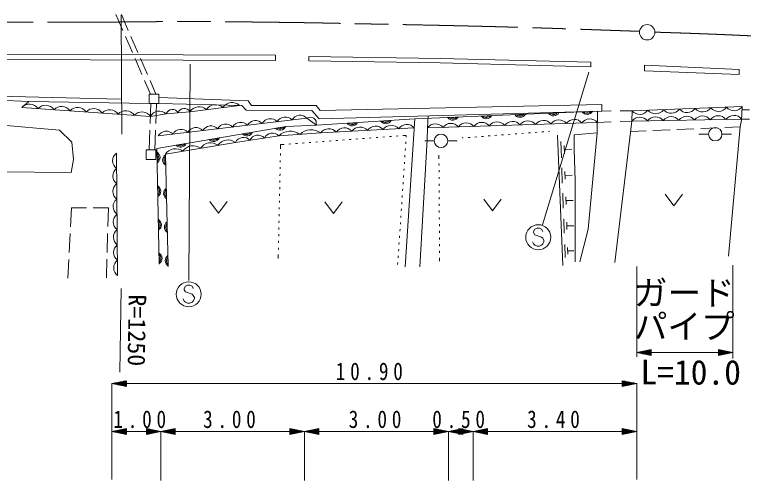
# Model space of a CAD drawing. Units: millimetres, scale not verified. Extents: x 40000 to 680000, y 20000 to 380000.
# Drawn here: x 402114 to 478026, y 241543 to 290047 of the extents above; entities that cross this region are included whole.
import ezdxf
from ezdxf.enums import TextEntityAlignment as Align

# ---------------------------------------------------------------- set-up
doc = ezdxf.new("R2010")
doc.units = ezdxf.units.MM
doc.header["$LTSCALE"] = 1000
doc.linetypes.add('CHAIN', pattern=[18.5, 12, -1.5, 3.5, -1.5])
for name, color, linetype, lineweight in [('M-BGD', 7, 'Continuous', 13), ('M-BMK', 2, 'CHAIN', 13), ('M-BMK-SRVR', 3, 'Continuous', 13), ('M-STR-HTXT', 7, 'Continuous', 13), ('M-STR-STRC', 7, 'Continuous', 13), ('M-STR-STRD', 7, 'Continuous', 13)]:
    doc.layers.add(name, color=color, linetype=linetype, lineweight=lineweight)
doc.styles.add('ＭＳ ゴシック', font='')
doc.styles.get('ＭＳ ゴシック').set_extended_font_data('MS Gothic')

msp = doc.modelspace()

# ---------------------------------------------------------------- linework, layer by layer
at = {"layer": 'M-BGD'}
for p, q in [((412672, 290047), (413390, 288396)), ((413237, 290047), (413954, 288396)), ((413668, 287754), (414386, 286103)), ((414233, 287754), (414950, 286103)), ((414665, 285461), (415382, 283810)), ((415229, 285461), (415946, 283810)), ((415661, 283168), (416268, 281771)), ((416225, 283168), (416832, 281771)), ((395801, 281658), (413157, 281235)), ((398171, 281235), (403590, 280981)), ((403590, 280981), (402878, 280376)), ((416147, 280781), (403590, 280981)), ((417137, 281396), (426429, 281072)), ((426429, 281072), (426792, 280585)), ((416304, 280781), (416228, 278722)), ((416895, 280781), (416819, 278722)), ((425768, 280592), (417137, 280781)), ((426224, 280094), (425768, 280592)), ((426792, 280585), (433528, 280564)), ((433528, 280564), (433928, 280053)), ((433928, 280053), (463274, 280680)), ((463274, 280680), (463274, 280006)), ((466433, 280019), (477912, 280462)), ((477912, 280462), (477829, 279063)), ((478668, 280112), (477892, 280117)), ((433064, 280074), (426224, 280094)), ((433831, 279179), (433064, 280074)), ((463274, 280006), (433831, 279179)), ((445197, 279498), (445131, 278246)), ((462844, 279994), (462776, 277745)), ((464236, 280010), (463274, 280006)), ((466433, 280019), (465190, 280014)), ((466413, 278949), (466433, 280019)), ((406807, 278017), (394192, 279118)), ((443806, 279176), (442791, 263793)), ((462808, 278816), (445131, 278246)), ((464236, 278869), (462808, 278816)), ((466413, 278949), (464635, 264217)), ((466413, 278949), (465190, 278904)), ((477835, 279165), (466413, 278949)), ((477829, 279063), (477673, 278356)), ((478668, 279164), (477835, 279165)), ((408077, 276747), (406807, 278017)), ((416202, 278022), (416127, 275963)), ((416793, 278022), (416718, 275963)), ((445131, 278246), (445077, 277001)), ((457229, 277849), (457029, 277834)), ((457859, 277897), (457727, 277887)), ((467881, 277933), (466282, 277864)), ((470379, 278041), (468581, 277964)), ((472877, 278149), (471078, 278071)), ((475374, 278257), (473576, 278179)), ((477673, 278356), (476074, 278287)), ((477673, 278356), (476488, 264894)), ((437667, 277083), (437866, 277097)), ((438365, 277134), (438565, 277149)), ((439063, 277185), (439263, 277200)), ((439761, 277237), (439961, 277251)), ((440459, 277288), (440659, 277303)), ((441158, 277340), (441357, 277354)), ((441856, 277391), (442055, 277406)), ((442554, 277442), (442913, 277469)), ((442913, 277469), (442901, 277289)), ((448853, 277208), (448721, 277198)), ((449551, 277261), (449352, 277246)), ((450249, 277315), (450050, 277300)), ((450947, 277368), (450748, 277353)), ((451645, 277422), (451446, 277406)), ((452343, 277475), (452144, 277460)), ((453041, 277528), (452841, 277513)), ((453739, 277582), (453539, 277567)), ((454437, 277635), (454237, 277620)), ((455135, 277689), (454935, 277673)), ((455833, 277742), (455633, 277727)), ((456531, 277796), (456331, 277780)), ((458659, 277507), (459203, 263937)), ((460401, 277509), (462776, 277745)), ((460401, 275985), (460401, 277509)), ((462776, 277745), (461841, 267688)), ((474394, 277590), (473394, 277590)), ((475794, 277590), (476794, 277590)), ((408247, 274969), (408077, 276747)), ((429819, 276070), (429828, 276505)), ((429828, 276505), (430187, 276532)), ((430686, 276569), (430885, 276583)), ((431384, 276620), (431583, 276635)), ((432082, 276671), (432282, 276686)), ((432780, 276723), (432980, 276737)), ((433478, 276774), (433678, 276789)), ((434176, 276826), (434376, 276840)), ((434875, 276877), (435074, 276892)), ((435573, 276928), (435772, 276943)), ((436271, 276980), (436470, 276994)), ((436969, 277031), (437168, 277046)), ((442868, 276790), (442854, 276590)), ((445077, 277001), (444315, 263793)), ((445828, 276904), (444828, 276904)), ((447228, 276904), (448228, 276904)), ((459069, 275123), (458998, 276824)), ((459391, 275562), (459356, 276413)), ((412717, 275614), (412847, 262890)), ((429803, 275370), (429808, 275570)), ((442821, 276091), (442807, 275892)), ((459373, 275987), (460167, 276021)), ((460401, 275985), (460486, 272768)), ((407993, 273615), (408247, 274969)), ((417822, 275509), (418123, 263816)), ((429788, 274670), (429793, 274870)), ((442774, 275393), (442761, 275194)), ((446313, 275408), (446316, 275032)), ((429773, 273970), (429778, 274170)), ((442727, 274695), (442714, 274495)), ((446319, 274532), (446320, 274332)), ((459157, 272499), (459115, 274077)), ((394954, 273699), (407993, 273615)), ((429758, 273270), (429762, 273470)), ((442634, 273298), (442620, 273098)), ((442681, 273996), (442667, 273797)), ((446323, 273832), (446324, 273632)), ((459462, 272902), (459441, 273691)), ((459451, 273296), (460188, 273316)), ((429743, 272570), (429747, 272770)), ((442587, 272599), (442574, 272400)), ((446327, 273132), (446328, 272932)), ((460486, 272768), (460486, 269889)), ((429728, 271871), (429732, 272071)), ((442540, 271901), (442527, 271701)), ((446332, 272432), (446333, 272232)), ((429713, 271171), (429717, 271371)), ((442493, 271202), (442480, 271003)), ((446336, 271733), (446337, 271533)), ((446340, 271033), (446341, 270833)), ((459245, 269876), (459203, 271453)), ((459550, 270278), (459529, 271067)), ((469891, 271335), (470791, 270135)), ((470791, 270135), (471691, 271335)), ((422442, 270583), (423342, 269383)), ((423342, 269383), (424242, 270583)), ((429698, 270471), (429702, 270671)), ((434427, 270540), (435327, 269340)), ((435327, 269340), (436227, 270540)), ((442447, 270504), (442433, 270304)), ((446345, 270333), (446346, 270133)), ((451001, 270819), (451901, 269619)), ((451901, 269619), (452801, 270819)), ((459539, 270673), (460276, 270693)), ((407926, 267956), (408026, 269910)), ((408026, 269910), (409603, 269910)), ((410303, 269910), (411880, 269910)), ((411880, 269910), (411826, 267965)), ((429683, 269771), (429687, 269971)), ((442400, 269806), (442387, 269606)), ((446349, 269633), (446350, 269433)), ((460486, 269889), (460486, 266757)), ((429667, 269071), (429672, 269271)), ((442353, 269107), (442340, 268908)), ((446353, 268933), (446354, 268733)), ((459357, 267276), (459317, 268794)), ((429652, 268371), (429657, 268571)), ((442306, 268409), (442293, 268209)), ((446358, 268233), (446359, 268033)), ((459650, 267664), (459630, 268423)), ((459640, 268043), (460349, 268063)), ((407789, 265259), (407891, 267257)), ((411807, 267265), (411751, 265266)), ((429637, 267672), (429641, 267871)), ((442260, 267710), (442246, 267511)), ((446362, 267533), (446363, 267333)), ((461841, 267688), (460994, 264301)), ((429607, 266272), (429611, 266472)), ((429622, 266972), (429626, 267172)), ((442213, 267012), (442199, 266812)), ((446366, 266833), (446367, 266633)), ((460486, 266757), (460486, 264301)), ((429592, 265572), (429596, 265772)), ((442166, 266313), (442153, 266114)), ((446371, 266133), (446372, 265933)), ((459467, 264760), (459431, 266112)), ((459728, 265105), (459710, 265781)), ((429572, 264636), (429581, 265072)), ((442119, 265615), (442106, 265415)), ((446375, 265433), (446376, 265233)), ((459719, 265443), (460350, 265460)), ((407653, 262606), (407753, 264560)), ((411732, 264566), (411678, 262622)), ((442026, 264218), (442014, 264038)), ((442072, 264917), (442059, 264717)), ((446379, 264733), (446381, 264357))]:
    msp.add_line(p, q, dxfattribs=at)
for points in [[(416147, 281771), (416147, 280781), (417137, 280781), (417137, 281771)], [(416816, 275963), (415826, 275963), (415826, 274973), (416816, 274973)]]:
    msp.add_lwpolyline(points, close=True, dxfattribs=at)
for points in [[(425545, 280597), (420378, 279934), (417908, 279727), (416255, 279451), (402878, 280376)], [(417190, 264068), (416945, 276117), (430403, 278409), (433549, 278530), (443806, 279176), (445555, 279257), (462844, 279994)], [(433549, 278530), (432565, 279260), (417069, 277416)], [(443745, 278248), (434000, 277723), (429641, 277420), (425119, 276744), (417822, 275509)]]:
    msp.add_lwpolyline(points, dxfattribs=at)
for centre in [(475094, 277590), (446528, 276904)]:
    msp.add_circle(centre, 700, dxfattribs=at)
for centre, radius, start, end in [((424778, 279750), 1142, 47.83126, 146.77887), ((403667, 279642), 1078, 35.01444, 137.07355), ((405339, 279526), 1078, 35.01444, 137.07355), ((407011, 279411), 1078, 35.01444, 137.07355), ((408683, 279295), 1078, 35.01444, 137.07355), ((410356, 279179), 1078, 35.01444, 137.07355), ((412028, 279064), 1078, 35.01444, 137.07355), ((418549, 279500), 680, 29.11449, 160.47368), ((419784, 279603), 680, 29.11449, 160.47368), ((421334, 279308), 1142, 47.83126, 146.77887), ((423056, 279529), 1142, 47.83126, 146.77887), ((468868, 280755), 1042, 220.23329, 324.18581), ((470508, 280818), 1042, 220.23329, 324.18581), ((472148, 280882), 1042, 220.23329, 324.18581), ((473788, 280945), 1042, 220.23329, 324.18581), ((475427, 281008), 1042, 220.23329, 324.18581), ((477067, 281072), 1042, 220.23329, 324.18581), ((413700, 278948), 1078, 35.01444, 137.07355), ((415372, 278832), 1078, 35.01444, 137.07355), ((417193, 278921), 1078, 48.4464, 150.51854), ((430307, 278427), 961, 42.50354, 151.06971), ((431856, 278611), 961, 42.50354, 151.06971), ((447761, 279706), 654, 215.21874, 329.66058), ((447761, 279706), 523, 225.02998, 319.84934), ((447761, 279706), 392, 246.90643, 297.97289), ((451258, 279855), 654, 215.21874, 329.66058), ((451258, 279855), 523, 225.02998, 319.84934), ((451258, 279855), 392, 246.90643, 297.97289), ((454755, 280004), 654, 215.21874, 329.66058), ((454755, 280004), 523, 225.02998, 319.84934), ((454755, 280004), 392, 246.90643, 297.97289), ((458252, 280153), 654, 215.21874, 329.66058), ((458252, 280153), 523, 225.02998, 319.84934), ((458252, 280153), 392, 246.90643, 297.97289), ((461749, 280302), 654, 215.21874, 329.66058), ((461749, 280302), 523, 225.02998, 319.84934), ((461749, 280302), 392, 246.90643, 297.97289), ((467241, 278332), 1032, 38.86131, 143.31278), ((467228, 280692), 1042, 220.23329, 324.18581), ((468872, 278363), 1032, 38.86131, 143.31278), ((470504, 278394), 1032, 38.86131, 143.31278), ((472136, 278425), 1032, 38.86131, 143.31278), ((473768, 278456), 1032, 38.86131, 143.31278), ((475399, 278487), 1032, 38.86131, 143.31278), ((477031, 278518), 1032, 38.86131, 143.31278), ((424108, 277689), 961, 42.50354, 151.06971), ((425658, 277873), 961, 42.50354, 151.06971), ((427207, 278058), 961, 42.50354, 151.06971), ((428757, 278242), 961, 42.50354, 151.06971), ((437271, 279119), 654, 216.38664, 330.82848), ((437271, 279119), 523, 226.19788, 321.01724), ((437271, 279119), 392, 248.07433, 299.14079), ((440764, 279340), 654, 216.38664, 330.82848), ((440764, 279340), 523, 226.19788, 321.01724), ((440764, 279340), 392, 248.07433, 299.14079), ((442966, 277579), 1027, 40.70201, 145.4648), ((445954, 277665), 1008, 38.94121, 144.75103), ((447561, 277716), 1008, 38.94121, 144.75103), ((449168, 277768), 1008, 38.94121, 144.75103), ((450775, 277820), 1008, 38.94121, 144.75103), ((452382, 277872), 1008, 38.94121, 144.75103), ((453989, 277924), 1008, 38.94121, 144.75103), ((455596, 277975), 1008, 38.94121, 144.75103), ((457203, 278027), 1008, 38.94121, 144.75103), ((458810, 278079), 1008, 38.94121, 144.75103), ((460417, 278131), 1008, 38.94121, 144.75103), ((462024, 278183), 1008, 38.94121, 144.75103), ((417910, 276951), 961, 42.50354, 151.06971), ((419459, 277136), 961, 42.50354, 151.06971), ((421009, 277320), 961, 42.50354, 151.06971), ((422559, 277504), 961, 42.50354, 151.06971), ((429749, 278657), 654, 222.44255, 336.88439), ((429749, 278657), 523, 232.25379, 327.07315), ((430820, 276208), 1692, 53.75479, 134.19868), ((429749, 278657), 392, 254.13024, 305.1967), ((433000, 276359), 1692, 53.75479, 134.19868), ((434846, 277141), 1027, 40.70201, 145.4648), ((436470, 277229), 1027, 40.70201, 145.4648), ((438094, 277316), 1027, 40.70201, 145.4648), ((439718, 277404), 1027, 40.70201, 145.4648), ((441342, 277491), 1027, 40.70201, 145.4648), ((422848, 277482), 654, 222.44255, 336.88439), ((422848, 277482), 523, 232.25379, 327.07315), ((422848, 277482), 392, 254.13024, 305.1967), ((425950, 276337), 926, 43.11412, 153.88963), ((426299, 278069), 654, 222.44255, 336.88439), ((426299, 278069), 523, 232.25379, 327.07315), ((426299, 278069), 392, 254.13024, 305.1967), ((427457, 276562), 926, 43.11412, 153.88963), ((428965, 276788), 926, 43.11412, 153.88963), ((419398, 276894), 654, 222.44255, 336.88439), ((419398, 276894), 523, 232.25379, 327.07315), ((419398, 276894), 392, 254.13024, 305.1967), ((420704, 275115), 1270, 52.84077, 146.38059), ((422528, 275424), 1270, 52.84077, 146.38059), ((424352, 275733), 1270, 52.84077, 146.38059), ((413316, 274825), 991, 127.18393, 233.98818), ((416610, 275159), 654, 303.94282, 58.38466), ((418880, 274806), 1270, 52.84077, 146.38059), ((416610, 275159), 523, 313.75406, 48.57342), ((416610, 275159), 392, 335.63051, 26.69697), ((418192, 274918), 654, 124.25048, 238.69232), ((418192, 274918), 523, 134.06172, 228.88108), ((418192, 274918), 392, 155.93817, 207.00462), ((413332, 273234), 991, 127.18393, 233.98818), ((413348, 271644), 991, 127.18393, 233.98818), ((416682, 271660), 654, 303.94282, 58.38466), ((416682, 271660), 523, 313.75406, 48.57342), ((416682, 271660), 392, 335.63051, 26.69697), ((418282, 271419), 654, 124.25048, 238.69232), ((418282, 271419), 523, 134.06172, 228.88108), ((418282, 271419), 392, 155.93817, 207.00462), ((413365, 270053), 991, 127.18393, 233.98818), ((413381, 268463), 991, 127.18393, 233.98818), ((416753, 268160), 654, 303.94282, 58.38466), ((416753, 268160), 523, 313.75406, 48.57342), ((416753, 268160), 392, 335.63051, 26.69697), ((418372, 267921), 654, 124.25048, 238.69232), ((418372, 267921), 523, 134.06172, 228.88108), ((418372, 267921), 392, 155.93817, 207.00462), ((413397, 266872), 991, 127.18393, 233.98818), ((413413, 265282), 991, 127.18393, 233.98818), ((416824, 264661), 654, 303.94282, 58.38466), ((416824, 264661), 523, 313.75406, 48.57342), ((418461, 264422), 654, 124.25048, 238.69232), ((413430, 263691), 991, 127.18393, 233.98818), ((416824, 264661), 392, 335.63051, 26.69697), ((418461, 264422), 523, 134.06172, 228.88108), ((418461, 264422), 392, 155.93817, 207.00462)]:
    msp.add_arc(centre, radius, start, end, dxfattribs=at)
msp.add_open_spline([(432565, 279260), (432804, 279340), (433050, 279416), (433288, 279263), (433543, 279098), (433543, 278801), (433549, 278530)], degree=3, knots=[0, 0, 0, 0, 1, 1, 1, 2, 2, 2, 2], dxfattribs=at)
at = {"layer": 'M-BMK'}
for points in [[(368553, 289293), (374637, 289310), (376166, 289313), (381045, 289315), (386609, 289317), (389726, 289311), (395289, 289297), (400532, 289283), (403469, 289239), (408712, 289247), (412758, 289254), (415024, 289313), (419070, 289317), (423609, 289320), (426152, 289285), (430691, 289227), (433987, 289186), (435832, 289134), (439127, 289069), (443111, 288991), (445343, 288954), (449326, 288859), (456312, 288692), (458520, 288602), (467208, 288303)], [(468801, 288218), (473424, 288068), (474611, 288022), (478333, 287856), (483347, 287633), (486152, 287428), (491163, 287147), (494576, 286956), (496489, 286867), (499900, 286648), (505920, 286260), (509288, 285988), (515299, 285485), (519563, 285129), (521946, 284871), (526205, 284456), (530367, 284050), (532695, 283790), (536857, 283384), (542461, 282837), (545608, 282602), (551210, 282027), (557372, 281395), (559334, 281160), (566971, 280261)]]:
    msp.add_open_spline(points, degree=3, knots=[0, 0, 0, 0, 1, 1, 1, 2, 2, 2, 3, 3, 3, 4, 4, 4, 5, 5, 5, 6, 6, 6, 7, 7, 7, 8, 8, 8, 8], dxfattribs=at)
at = {"layer": 'M-BMK-SRVR'}
for p, q in [((413215, 289971), (413269, 277601)), ((413203, 261540), (413086, 252819))]:
    msp.add_line(p, q, dxfattribs=at)
msp.add_circle((468001, 288201), 800, dxfattribs=at)
at = {"layer": 'M-STR-HTXT'}
for p, q in [((466922, 263802), (466922, 254427)), ((476913, 263954), (476913, 254245)), ((466922, 254858), (468422, 255158)), ((468122, 255098), (468422, 255098)), ((468422, 254558), (468422, 255158)), ((476913, 254858), (475413, 255158)), ((475413, 255158), (475413, 254558)), ((475713, 255098), (475413, 255098)), ((466922, 254858), (468422, 254558)), ((466922, 254858), (468422, 254858)), ((468422, 254918), (467222, 254918)), ((468422, 254798), (467222, 254798)), ((467522, 254978), (468422, 254978)), ((467522, 254738), (468422, 254738)), ((468422, 255038), (467822, 255038)), ((468422, 254678), (467822, 254678)), ((468122, 254618), (468422, 254618)), ((468422, 254858), (475413, 254858)), ((475413, 255038), (476013, 255038)), ((476313, 254978), (475413, 254978)), ((475413, 254918), (476613, 254918)), ((476913, 254858), (475413, 254558)), ((476913, 254858), (475413, 254858)), ((475413, 254798), (476613, 254798)), ((476313, 254738), (475413, 254738)), ((475413, 254678), (476013, 254678)), ((475713, 254618), (475413, 254618)), ((412256, 251627), (413756, 251927)), ((412256, 241623), (412256, 251627)), ((412256, 251627), (413756, 251327)), ((412256, 251627), (413756, 251627)), ((413756, 251687), (412556, 251687)), ((413756, 251567), (412556, 251567)), ((412856, 251747), (413756, 251747)), ((412856, 251507), (413756, 251507)), ((413756, 251807), (413156, 251807)), ((413756, 251447), (413156, 251447)), ((413456, 251867), (413756, 251867)), ((413456, 251387), (413756, 251387)), ((413756, 251327), (413756, 251927)), ((413756, 251627), (465412, 251627)), ((466912, 251627), (465412, 251927)), ((465412, 251927), (465412, 251327)), ((465712, 251867), (465412, 251867)), ((465412, 251807), (466012, 251807)), ((466312, 251747), (465412, 251747)), ((465412, 251687), (466612, 251687)), ((466912, 251627), (465412, 251327)), ((466912, 251627), (465412, 251627)), ((465412, 251567), (466612, 251567)), ((466312, 251507), (465412, 251507)), ((465412, 251447), (466012, 251447)), ((465712, 251387), (465412, 251387)), ((466912, 241623), (466912, 251627)), ((412256, 246638), (413756, 246938)), ((412856, 246758), (413756, 246758)), ((413756, 246818), (413156, 246818)), ((413456, 246878), (413756, 246878)), ((413756, 246338), (413756, 246938)), ((417346, 246638), (415846, 246938)), ((415846, 246938), (415846, 246338)), ((416146, 246878), (415846, 246878)), ((415846, 246818), (416446, 246818)), ((416746, 246758), (415846, 246758)), ((417346, 246638), (418846, 246938)), ((417946, 246758), (418846, 246758)), ((418846, 246818), (418246, 246818)), ((418546, 246878), (418846, 246878)), ((418846, 246338), (418846, 246938)), ((432299, 246638), (430799, 246938)), ((430799, 246938), (430799, 246338)), ((431099, 246878), (430799, 246878)), ((430799, 246818), (431399, 246818)), ((431699, 246758), (430799, 246758)), ((432299, 246638), (433799, 246938)), ((432899, 246758), (433799, 246758)), ((433799, 246818), (433199, 246818)), ((433499, 246878), (433799, 246878)), ((433799, 246338), (433799, 246938)), ((447298, 246638), (445798, 246938)), ((445798, 246938), (445798, 246338)), ((446098, 246878), (445798, 246878)), ((445798, 246818), (446398, 246818)), ((446698, 246758), (445798, 246758)), ((447298, 246638), (448798, 246938)), ((447898, 246758), (448798, 246758)), ((448798, 246818), (448198, 246818)), ((449877, 246638), (448377, 246938)), ((448377, 246938), (448377, 246338)), ((448677, 246878), (448377, 246878)), ((448377, 246818), (448977, 246818)), ((449277, 246758), (448377, 246758)), ((448498, 246878), (448798, 246878)), ((448798, 246338), (448798, 246938)), ((449877, 246638), (451377, 246938)), ((450477, 246758), (451377, 246758)), ((451377, 246818), (450777, 246818)), ((451077, 246878), (451377, 246878)), ((451377, 246338), (451377, 246938)), ((466912, 246638), (465412, 246938)), ((465412, 246938), (465412, 246338)), ((465712, 246878), (465412, 246878)), ((465412, 246818), (466012, 246818)), ((466312, 246758), (465412, 246758)), ((412256, 246638), (413756, 246338)), ((412256, 246638), (413756, 246638)), ((413756, 246698), (412556, 246698)), ((413756, 246578), (412556, 246578)), ((412856, 246518), (413756, 246518)), ((413756, 246458), (413156, 246458)), ((413456, 246398), (413756, 246398)), ((415846, 246638), (413756, 246638)), ((415846, 246698), (417046, 246698)), ((417346, 246638), (415846, 246338)), ((417346, 246638), (415846, 246638)), ((415846, 246578), (417046, 246578)), ((416746, 246518), (415846, 246518)), ((415846, 246458), (416446, 246458)), ((416146, 246398), (415846, 246398)), ((417346, 241543), (417346, 246638)), ((417346, 246638), (418846, 246338)), ((417346, 246638), (418846, 246638)), ((418846, 246698), (417646, 246698)), ((418846, 246578), (417646, 246578)), ((417946, 246518), (418846, 246518)), ((418846, 246458), (418246, 246458)), ((418546, 246398), (418846, 246398)), ((418846, 246638), (430799, 246638)), ((430799, 246698), (431999, 246698)), ((432299, 246638), (430799, 246338)), ((432299, 246638), (430799, 246638)), ((430799, 246578), (431999, 246578)), ((431699, 246518), (430799, 246518)), ((430799, 246458), (431399, 246458)), ((431099, 246398), (430799, 246398)), ((432299, 241543), (432299, 246638)), ((432299, 246638), (433799, 246338)), ((432299, 246638), (433799, 246638)), ((433799, 246698), (432599, 246698)), ((433799, 246578), (432599, 246578)), ((432899, 246518), (433799, 246518)), ((433799, 246458), (433199, 246458)), ((433499, 246398), (433799, 246398)), ((433799, 246638), (445798, 246638)), ((445798, 246698), (446998, 246698)), ((447298, 246638), (445798, 246338)), ((447298, 246638), (445798, 246638)), ((445798, 246578), (446998, 246578)), ((446698, 246518), (445798, 246518)), ((445798, 246458), (446398, 246458)), ((446098, 246398), (445798, 246398)), ((447298, 241543), (447298, 246638)), ((447298, 246638), (448798, 246338)), ((447298, 246638), (448798, 246638)), ((448798, 246698), (447598, 246698)), ((448798, 246578), (447598, 246578)), ((447898, 246518), (448798, 246518)), ((448798, 246458), (448198, 246458)), ((448377, 246698), (449577, 246698)), ((449877, 246638), (448377, 246338)), ((449877, 246638), (448377, 246638)), ((448377, 246578), (449577, 246578)), ((449277, 246518), (448377, 246518)), ((448377, 246458), (448977, 246458)), ((448677, 246398), (448377, 246398)), ((448498, 246398), (448798, 246398)), ((449877, 241543), (449877, 246638)), ((449877, 246638), (451377, 246338)), ((449877, 246638), (451377, 246638)), ((451377, 246698), (450177, 246698)), ((451377, 246578), (450177, 246578)), ((450477, 246518), (451377, 246518)), ((451377, 246458), (450777, 246458)), ((451077, 246398), (451377, 246398)), ((451377, 246638), (465412, 246638)), ((465412, 246698), (466612, 246698)), ((466912, 246638), (465412, 246338)), ((466912, 246638), (465412, 246638)), ((465412, 246578), (466612, 246578)), ((466312, 246518), (465412, 246518)), ((465412, 246458), (466012, 246458)), ((465712, 246398), (465412, 246398))]:
    msp.add_line(p, q, dxfattribs=at)
at = {"layer": 'M-STR-STRC'}
for p, q in [((420264, 262367), (420410, 284879)), ((457092, 268145), (461929, 284045)), ((456297, 267697), (456179, 267460)), ((456179, 267460), (456179, 267342)), ((456179, 267342), (456297, 267106)), ((456533, 267815), (456297, 267697)), ((456770, 267815), (456533, 267815)), ((457006, 267697), (456770, 267815)), ((457124, 267460), (457006, 267697)), ((456297, 267106), (457006, 266869)), ((457006, 266869), (457124, 266751)), ((457124, 266751), (457242, 266515)), ((457242, 266515), (457242, 266397)), ((456179, 266160), (456061, 266397)), ((456297, 266042), (456179, 266160)), ((456533, 265924), (456297, 266042)), ((456770, 265924), (456533, 265924)), ((457006, 266042), (456770, 265924)), ((457124, 266160), (457006, 266042)), ((457242, 266397), (457124, 266160)), ((419901, 261756), (419783, 261520)), ((419783, 261520), (419783, 261402)), ((419783, 261402), (419901, 261165)), ((420138, 261874), (419901, 261756)), ((419901, 261165), (420610, 260929)), ((420374, 261874), (420138, 261874)), ((420610, 261756), (420374, 261874)), ((420729, 261520), (420610, 261756)), ((419783, 260220), (419665, 260456)), ((420610, 260929), (420729, 260811)), ((420729, 260811), (420847, 260574)), ((420847, 260456), (420729, 260220)), ((420847, 260574), (420847, 260456)), ((419901, 260102), (419783, 260220)), ((420138, 259984), (419901, 260102)), ((420374, 259984), (420138, 259984)), ((420610, 260102), (420374, 259984)), ((420729, 260220), (420610, 260102))]:
    msp.add_line(p, q, dxfattribs=at)
for centre in [(456652, 266869), (420256, 260929)]:
    msp.add_circle(centre, 1300, dxfattribs=at)
at = {"layer": 'M-STR-STRD'}
for p, q in [((429287, 285818), (399938, 285911)), ((429301, 285281), (429287, 285818)), ((432768, 285239), (432768, 285666)), ((432768, 285666), (446464, 285460)), ((446464, 285460), (462123, 285077)), ((399947, 285384), (429301, 285281)), ((446434, 285038), (432768, 285239)), ((462123, 284601), (446434, 285038)), ((462123, 285077), (462123, 284601)), ((467727, 284203), (467727, 284796)), ((467727, 284796), (477595, 284346)), ((477586, 283823), (467727, 284203)), ((477595, 284346), (477586, 283823))]:
    msp.add_line(p, q, dxfattribs=at)

# ---------------------------------------------------------------- texts
at = {"layer": 'M-BMK-SRVR', "style": 'ＭＳ ゴシック'}
msp.add_text('R=1250', height=1833, rotation=269.179, dxfattribs=at).set_placement((414919, 260913), align=Align.MIDDLE_LEFT)
at = {"layer": 'M-STR-HTXT', "style": 'ＭＳ ゴシック'}
for s, p in [('ガード', (466612, 259022)), ('パイプ', (466612, 255522))]:
    msp.add_text(s, height=2566, dxfattribs=at).set_placement(p, align=Align.BOTTOM_LEFT)
msp.add_text('L=10.0', height=2566, rotation=359.903, dxfattribs=at).set_placement((467294, 250765), align=Align.BOTTOM_LEFT)
at = {"layer": 'M-STR-HTXT', "char_height": 1833, "attachment_point": 8, "style": 'ＭＳ ゴシック'}
for s, insert in [('\\T1.5;\\W0.8;10.90', (439312, 251962)), ('\\T1.5;\\W0.8;1.00', (415401, 246973)), ('\\T1.5;\\W0.8;3.00', (424742, 246973)), ('\\T1.5;\\W0.8;3.00', (439906, 246973)), ('\\T1.5;\\W0.8;0.50', (448614, 246973)), ('\\T1.5;\\W0.8;3.40', (458491, 246973))]:
    msp.add_mtext(s, dxfattribs=dict(at, insert=insert))

doc.saveas('drawing.dxf')
